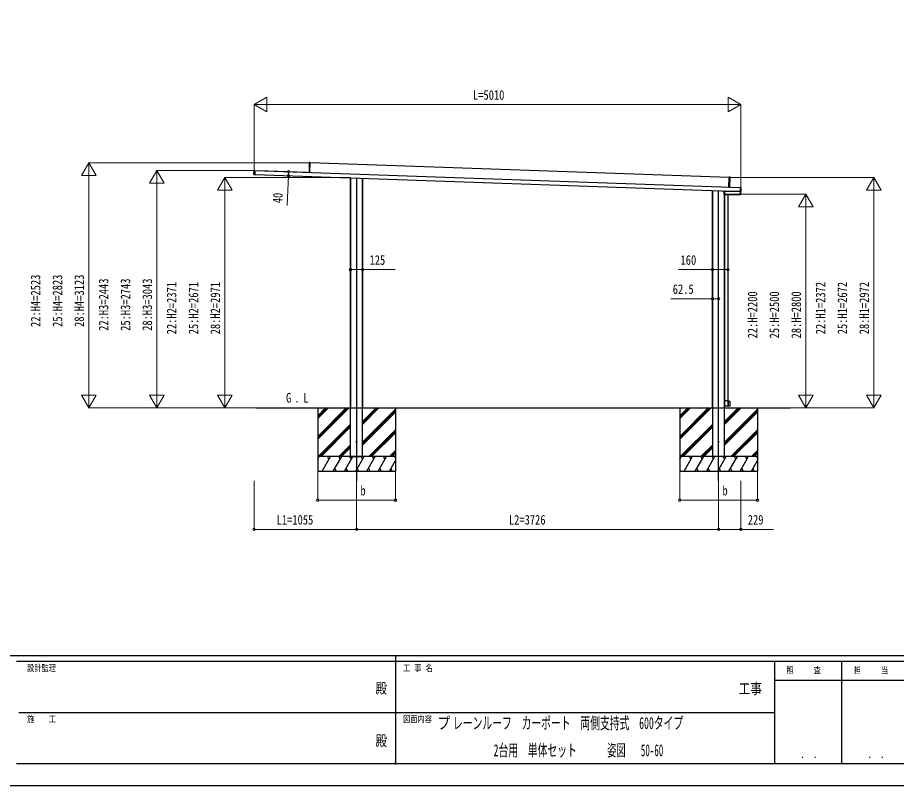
# Model space of a CAD drawing. Units: millimetres, scale not verified. Extents: x -12615 to 12615, y -8910 to 8910.
# Drawn here: x -3904 to 5141, y -8910 to -1008 of the extents above; entities that cross this region are included whole.
import ezdxf
from ezdxf.enums import TextEntityAlignment as Align

# ---------------------------------------------------------------- set-up
doc = ezdxf.new("R2010")
doc.units = ezdxf.units.MM
doc.header["$LTSCALE"] = 30
doc.header["$PDMODE"] = 32
doc.header["$PDSIZE"] = 15
for name, color, linetype in [('0-2_USER1', 3, 'Continuous'), ('0-3_YKK_11', 7, 'Continuous'), ('0-4_YKK_11E', 7, 'Continuous'), ('0-5_YKK_12', 2, 'Continuous'), ('0-6_YKK_A1', 4, 'Continuous'), ('0-8_YKK_ZWAK', 7, 'Continuous')]:
    doc.layers.add(name, color=color, linetype=linetype)
doc.layers.add('0-7_YKK_D', color=6, linetype='Continuous', lineweight=18)
doc.styles.add('ＭＳ ゴシック', font='')
doc.styles.get('ＭＳ ゴシック').set_extended_font_data('MS Gothic')

msp = doc.modelspace()

# ---------------------------------------------------------------- linework, layer by layer
at = {"layer": '0-3_YKK_11'}
for p, q in [((3421.2, -2652.98), (-892.38, -2502.35)), ((-1462.92, -2622.51), (3531.74, -2796.93)), ((-1461.52, -2582.53), (3533.13, -2756.95)), ((-926.85, -2601.2), (-926.82, -2600.5)), ((-926.82, -2600.5), (-926.8, -2600)), ((-926.8, -2600), (-902.12, -2600.87)), ((-902.32, -2600.86), (-901.8, -2600.38)), ((-901.8, -2600.38), (-901.52, -2592.37)), ((-895.85, -2601.59), (-895.84, -2601.56)), ((-477.44, -2656.92), (-477.44, -5025)), ((-475.84, -5525), (-475.84, -2656.98)), ((-354.04, -5525), (-354.04, -2661.23)), ((-353.64, -2661.25), (-353.64, -5025)), ((3423.71, -2752.97), (3427.27, -2651.03)), ((3248.36, -2787.03), (3248.36, -5025)), ((3249.56, -5025), (3249.56, -2787.07)), ((3249.96, -5525), (3249.96, -2787.09)), ((3369.76, -2827.26), (3369.76, -2793.78)), ((3370.06, -2793.48), (3370.44, -2793.49)), ((3370.26, -2791.29), (3370.26, -2793.28)), ((3370.45, -2793.49), (3533.25, -2799.18)), ((3531.69, -2798.31), (3531.69, -2798.31)), ((3531.69, -2798.31), (3532.89, -2798.36)), ((3532.89, -2798.36), (3532.89, -2798.36)), ((3533.19, -2798.37), (3533.16, -2799.16)), ((3533.18, -2755.56), (3533.18, -2755.56)), ((3533.18, -2755.56), (3534.38, -2755.6)), ((3533.49, -2798.49), (3539.18, -2798.69)), ((3534.97, -2827.27), (3535.94, -2799.57)), ((3534.99, -2755.51), (3540.68, -2755.71)), ((3541.16, -2756.23), (3539.7, -2798.21)), ((3534.67, -2827.56), (3370.06, -2827.56)), ((3371.76, -5525), (3371.76, -2827.56)), ((3372.16, -2828), (3372.16, -4950.5)), ((3405.88, -2827.56), (3405.76, -2827.8)), ((3405.76, -2828), (3405.76, -2827.8)), ((3373.03, -4950.5), (3373.23, -4950.5)), ((3411.28, -4960.35), (3410.97, -4960.05)), ((-476.54, -5025), (-476.24, -5025)), ((3249.26, -5025), (3249.56, -5025)), ((3409.66, -5004.7), (3409.66, -4981.7)), ((3409.66, -5004.7), (3409.96, -5005)), ((3410.97, -5003.35), (3411.27, -5003.05))]:
    msp.add_line(p, q, dxfattribs=at)
for points in [[(-895.87, -2602.29), (-895.84, -2601.56), (-892.3, -2500.15), (-892.28, -2499.65), (-898.29, -2499.81), (-901.52, -2592.37)], [(-1425.74, -2583.78), (-1425.73, -2583.48), (-1425.71, -2582.88), (-1425.7, -2582.58), (-930.8, -2599.87), (-930.81, -2600.16), (-930.83, -2600.76), (-930.84, -2601.06)], [(-475.84, -5025), (-475.94, -5025), (-476.24, -5025), (-476.24, -2656.96)], [(-352.44, -2661.29), (-352.44, -5025), (-352.74, -5025), (-353.34, -5025), (-353.64, -5025), (-353.94, -5025), (-354.04, -5025)], [(3417.71, -2752.92), (3417.72, -2752.42), (3421.28, -2650.48), (3421.3, -2649.98), (3434.95, -2651.3)], [(3533.18, -2755.56), (3533.17, -2755.91), (3533.15, -2756.41), (3531.72, -2797.47), (3531.7, -2797.96), (3531.69, -2798.31)], [(3533.08, -2798.36), (3533.05, -2799.17), (3535.27, -2799.25), (3535.65, -2799.26)], [(3371.76, -4950.5), (3372.16, -4950.5), (3372.46, -4950.5), (3373.03, -4950.5), (3372.73, -4950.8), (3372.46, -4981.7), (3372.66, -5005), (3373.16, -5005), (3408.36, -5005), (3409.96, -5005), (3410.46, -5005), (3410.96, -5005), (3411.16, -4981.7), (3410.89, -4950.5), (3410.39, -4950.5), (3409.96, -4950.5), (3408.36, -4950.5), (3408.36, -2828), (3407.86, -2828), (3372.46, -2828), (3372.16, -2828), (3371.76, -2828)], [(3379.13, -2827.56), (3379.26, -2827.8), (3379.26, -2828)], [(3373.23, -4950.5), (3408.66, -4950.5), (3408.66, -4981.7), (3408.66, -5004.7), (3408.36, -5005)], [(3409.66, -4981.7), (3409.66, -4950.8), (3409.96, -4950.5)], [(3411.27, -5003.05), (3431.16, -5002.7), (3431.16, -4960.7), (3411.27, -4960.35)], [(-477.44, -5025), (-477.14, -5025), (-476.54, -5025)], [(3248.36, -5025), (3248.66, -5025), (3249.26, -5025)], [(3249.96, -5025), (3249.86, -5025), (3249.56, -5025)]]:
    msp.add_lwpolyline(points, dxfattribs=at)
msp.add_lwpolyline([(-1461.49, -2581.53), (-1462.95, -2623.51), (-1462.97, -2624.01), (-1470.95, -2623.24), (-1469.48, -2581.24), (-1461.47, -2581.03)], close=True, dxfattribs=at)
for centre, radius, start, end in [((3532.87, -2802.06), 3.71, 81.82188, 89.76035), ((3534.62, -2751.6), 4.01, 266.55184, 273.90119)]:
    msp.add_arc(centre, radius, start, end, dxfattribs=at)
for centre, major_axis, ratio, start_param, end_param in [((3370.06, -2793.78), (-0.3, 0.01), 0.998133, 4.7490956, 6.3180268), ((3370.06, -2793.28), (-0.2, 0.007), 0.998133, 1.607503, 3.1764341), ((3533.5, -2798.19), (-0.01, -0.3), 0.998135, 5.4691958, 6.2831853), ((3534.98, -2755.81), (-0.01, -0.3), 0.998135, 3.1415927, 3.9545103), ((3535.64, -2799.56), (0.3, -0.01), 0.998135, 0, 1.5707963), ((3539.2, -2798.19), (0.342, -0.367), 0.99628, 5.4996506, 7.06672), ((3540.66, -2756.21), (0.367, 0.342), 0.99628, 5.4996506, 7.06672), ((3370.06, -2827.26), (0.213, 0.213), 0.99628, 2.358058, 3.9251274), ((3534.67, -2827.26), (-0.209, 0.217), 0.996405, 2.3754474, 3.9077379)]:
    msp.add_ellipse(centre, major_axis=major_axis, ratio=ratio, start_param=start_param, end_param=end_param, dxfattribs=at)
at = {"layer": '0-4_YKK_11E'}
for p, q in [((-892.3, -2500.15), (-897.84, -2500.29)), ((-1470.46, -2622.79), (-1462.95, -2623.51)), ((-1461.49, -2581.53), (-1469.03, -2581.73)), ((-926.82, -2600.5), (-895.85, -2601.59)), ((-902.12, -2600.87), (-901.91, -2600.75)), ((3426.8, -2651.01), (3421.28, -2650.48)), ((3369.76, -2793.78), (3370.14, -2793.79)), ((3370.44, -2793.49), (3370.14, -2793.79)), ((3370.14, -2793.79), (3370.45, -2793.49)), ((3370.61, -2791.3), (3370.61, -2793.29)), ((3417.72, -2752.42), (3423.24, -2752.95)), ((3531.69, -2798.31), (3532.89, -2798.36)), ((3531.72, -2797.47), (3538.76, -2797.71)), ((3533.06, -2798.97), (3532.76, -2798.96)), ((3540.19, -2756.66), (3533.15, -2756.41)), ((3534.38, -2755.6), (3533.18, -2755.56)), ((3533.49, -2798.41), (3533.49, -2798.49)), ((3534.38, -2755.6), (3534.38, -2755.6)), ((3534.98, -2755.59), (3534.99, -2755.51)), ((3538.76, -2797.71), (3540.19, -2756.66))]:
    msp.add_line(p, q, dxfattribs=at)
for points in [[(-901.52, -2592.37), (-901.05, -2592.38), (-897.84, -2500.29), (-898.31, -2500.28)], [(-1470.93, -2622.77), (-1470.46, -2622.79), (-1469.03, -2581.73), (-1469.5, -2581.71)], [(-901.8, -2600.38), (-901.33, -2600.39), (-901.05, -2592.38)], [(3434.95, -2651.3), (3426.8, -2651.01), (3423.24, -2752.95), (3423.71, -2752.97)], [(3370.14, -2793.79), (3370.14, -2826.88), (3369.76, -2827.26)], [(3370.14, -2793.79), (3370.44, -2793.79), (3370.45, -2793.49)], [(3370.44, -2793.49), (3370.45, -2793.49), (3370.14, -2793.79)], [(3370.26, -2793.28), (3370.61, -2793.29), (3370.91, -2793.29), (3370.91, -2791.31)], [(3370.61, -2793.3), (3370.91, -2793.31), (3532.76, -2798.96), (3532.78, -2798.35)], [(3539.18, -2798.69), (3538.74, -2798.21), (3531.7, -2797.96)], [(3540.68, -2755.71), (3540.21, -2756.16), (3540.19, -2756.66), (3540.69, -2756.67), (3540.21, -2756.16), (3533.17, -2755.91)], [(3533.4, -2798.4), (3533.43, -2798.41), (3533.49, -2798.41)], [(3535.94, -2799.57), (3535.56, -2799.56), (3535.26, -2799.55), (3535.27, -2799.25), (3535.56, -2799.56), (3534.6, -2826.89), (3534.97, -2827.27)], [(3534.88, -2755.6), (3534.92, -2755.59), (3534.98, -2755.59)], [(3539.7, -2798.21), (3539.25, -2797.73), (3540.69, -2756.67), (3541.16, -2756.23)], [(3370.06, -2827.56), (3370.44, -2827.18), (3534.3, -2827.18), (3534.3, -2826.88), (3534.6, -2826.89), (3534.3, -2827.18), (3534.67, -2827.56)], [(3382.26, -2828), (3382.26, -2827.8), (3379.26, -2827.8)], [(3402.76, -2827.56), (3402.76, -2827.8), (3382.26, -2827.8), (3382.26, -2827.56)], [(3405.76, -2827.8), (3402.76, -2827.8), (3402.76, -2828)]]:
    msp.add_lwpolyline(points, dxfattribs=at)
for points in [[(3535.26, -2799.55), (3370.44, -2793.79), (3370.44, -2826.88), (3370.44, -2827.18), (3370.14, -2826.88), (3370.44, -2826.88), (3534.3, -2826.88)], [(3539.25, -2797.73), (3538.76, -2797.71), (3538.74, -2798.21)]]:
    msp.add_lwpolyline(points, close=True, dxfattribs=at)
for centre, radius, start, end in [((-895.78, -2500.11), 2.07, 171.06854, 184.93146), ((-1468.42, -2623.11), 2.07, 171.06854, 184.93146), ((-1466.97, -2581.55), 2.07, 171.06854, 184.93146), ((-902.31, -2600.09), 0.765, 269.05171, 301.0406), ((-899.24, -2585.6), 15.54, 259.3054, 261.87346), ((-901.6, -2602.57), 1.85, 83.82294, 99.58333), ((-904.57, -2600.51), 3.17, 351.51431, 355.97407), ((-902.33, -2600.36), 1, 337.89786, 358), ((3424.76, -2650.69), 2.07, 351.06854, 4.93146)]:
    msp.add_arc(centre, radius, start, end, dxfattribs=at)
for centre, major_axis, ratio, start_param, end_param in [((-908.92, -2601.13), (13.07, -0.46), 0.038227, 0, 0.962078), ((-908.9, -2601.13), (13.07, -0.46), 0.061163, 0.0374041, 0.962078), ((3370.14, -2793.29), (0, 0.5), 0.061125, 3.1027435, 3.1394501), ((3370.44, -2793.29), (0.007, 0.2), 0.854479, 3.1782993, 4.712389), ((3370.44, -2793.29), (0.47, -0.016), 0.425228, 4.7490956, 6.2831853), ((3370.44, -2793.29), (-0.011, 0.2), 0.151815, 3.0913179, 3.1280246), ((3370.41, -2793.29), (0.201, -0.007), 0.992577, 6.2831853, 6.3180268), ((3370.41, -2793.29), (-0.501, 0.017), 0.998133, 3.1415927, 3.1764341), ((3423.21, -2752.95), (-0.013, 0.504), 0.060033, 4.3753319, 4.7012916), ((3533.26, -2798.98), (0.5, -0.017), 0.4, 3.1415927, 4.712389), ((3532.89, -2798.39), (0.6, -0.021), 0.061163, 6.2831853, 7.8539816), ((3534.38, -2755.57), (0.6, -0.021), 0.061163, 4.712389, 6.2831853)]:
    msp.add_ellipse(centre, major_axis=major_axis, ratio=ratio, start_param=start_param, end_param=end_param, dxfattribs=at)
at = {"layer": '0-5_YKK_12'}
for p, q in [((-414.94, -2656.2), (-414.94, -5775)), ((3310.86, -5775), (3310.86, -2786.01))]:
    msp.add_line(p, q, dxfattribs=at)
at = {"layer": '0-6_YKK_A1'}
for p, q in [((-1452.43, -5025), (4045.98, -5025)), ((-814.94, -5025), (-814.94, -5675)), ((-814.94, -5318.98), (-520.96, -5025)), ((-814.94, -5333.12), (-506.82, -5025)), ((-814.94, -5347.26), (-492.68, -5025)), ((-814.94, -5106.85), (-733.1, -5025)), ((-814.94, -5120.99), (-718.95, -5025)), ((-814.94, -5135.13), (-704.81, -5025)), ((-354.04, -5194.73), (-184.31, -5025)), ((-354.04, -5180.59), (-198.45, -5025)), ((-354.04, -5166.45), (-212.59, -5025)), ((-354.04, -5378.58), (-14.94, -5039.48)), ((-354.04, -5392.72), (-14.94, -5053.62)), ((-14.94, -5025), (-14.94, -5675)), ((2910.86, -5025), (2910.86, -5675)), ((2910.86, -5318.98), (3204.84, -5025)), ((2910.86, -5333.12), (3218.98, -5025)), ((2910.86, -5347.26), (3233.12, -5025)), ((2910.86, -5106.85), (2992.7, -5025)), ((2910.86, -5120.99), (3006.85, -5025)), ((2910.86, -5135.13), (3020.99, -5025)), ((3371.76, -5194.73), (3541.49, -5025)), ((3371.76, -5180.59), (3527.35, -5025)), ((3371.76, -5166.45), (3513.21, -5025)), ((3371.76, -5378.58), (3710.86, -5039.48)), ((3371.76, -5392.72), (3710.86, -5053.62)), ((3710.86, -5025), (3710.86, -5675)), ((-354.04, -5406.86), (-14.94, -5067.76)), ((3371.76, -5406.86), (3710.86, -5067.76)), ((-808.83, -5525), (-475.84, -5192.01)), ((-794.69, -5525), (-475.84, -5206.15)), ((-780.55, -5525), (-475.84, -5220.3)), ((2916.97, -5525), (3249.96, -5192.01)), ((2931.11, -5525), (3249.96, -5206.15)), ((2945.25, -5525), (3249.96, -5220.3)), ((-288.33, -5525), (-14.94, -5251.61)), ((-274.19, -5525), (-14.94, -5265.75)), ((-260.05, -5525), (-14.94, -5279.9)), ((3437.47, -5525), (3710.86, -5251.61)), ((3451.61, -5525), (3710.86, -5265.75)), ((3465.75, -5525), (3710.86, -5279.9)), ((-596.7, -5525), (-475.84, -5404.14)), ((-582.56, -5525), (-475.84, -5418.28)), ((3129.1, -5525), (3249.96, -5404.14)), ((3143.24, -5525), (3249.96, -5418.28)), ((-568.41, -5525), (-475.84, -5432.43)), ((-76.2, -5525), (-14.94, -5463.74)), ((-62.06, -5525), (-14.94, -5477.88)), ((-47.92, -5525), (-14.94, -5492.03)), ((3157.39, -5525), (3249.96, -5432.43)), ((3649.6, -5525), (3710.86, -5463.74)), ((3663.74, -5525), (3710.86, -5477.88)), ((3677.88, -5525), (3710.86, -5492.03)), ((-14.94, -5525), (-814.94, -5525)), ((-814.94, -5553.94), (-798.23, -5525)), ((-813.23, -5550.98), (-814.94, -5548.02)), ((-770.4, -5675), (-683.79, -5525)), ((-698.79, -5550.98), (-713.8, -5525)), ((-654.92, -5675), (-568.32, -5525)), ((-583.32, -5550.98), (-598.32, -5525)), ((-539.45, -5675), (-452.85, -5525)), ((-467.85, -5550.98), (-482.85, -5525)), ((-475.84, -5525), (-354.04, -5525)), ((-423.98, -5675), (-337.38, -5525)), ((-352.38, -5550.98), (-367.38, -5525)), ((-308.51, -5675), (-221.91, -5525)), ((-236.91, -5550.98), (-251.91, -5525)), ((-193.04, -5675), (-106.44, -5525)), ((-121.44, -5550.98), (-136.44, -5525)), ((-77.57, -5675), (-14.94, -5566.52)), ((-14.94, -5535.45), (-20.97, -5525)), ((3710.86, -5525), (2910.86, -5525)), ((2910.86, -5553.94), (2927.57, -5525)), ((2912.57, -5550.98), (2910.86, -5548.02)), ((2955.4, -5675), (3042.01, -5525)), ((3027.01, -5550.98), (3012, -5525)), ((3070.88, -5675), (3157.48, -5525)), ((3142.48, -5550.98), (3127.48, -5525)), ((3186.35, -5675), (3272.95, -5525)), ((3257.95, -5550.98), (3242.95, -5525)), ((3301.82, -5675), (3388.42, -5525)), ((3373.42, -5550.98), (3358.42, -5525)), ((3417.29, -5675), (3503.89, -5525)), ((3488.89, -5550.98), (3473.89, -5525)), ((3532.76, -5675), (3619.36, -5525)), ((3604.36, -5550.98), (3589.36, -5525)), ((3648.23, -5675), (3710.86, -5566.52)), ((3710.86, -5535.45), (3704.83, -5525)), ((-814.94, -5675), (-14.94, -5675)), ((-639.93, -5649.02), (-624.93, -5675)), ((-524.45, -5649.02), (-509.45, -5675)), ((-408.98, -5649.02), (-393.99, -5675)), ((-293.51, -5649.02), (-278.52, -5675)), ((-178.04, -5649.02), (-163.05, -5675)), ((-62.57, -5649.02), (-47.58, -5675)), ((2910.86, -5675), (3710.86, -5675)), ((3085.87, -5649.02), (3100.87, -5675)), ((3201.35, -5649.02), (3216.35, -5675)), ((3316.82, -5649.02), (3331.81, -5675)), ((3432.29, -5649.02), (3447.28, -5675)), ((3547.76, -5649.02), (3562.75, -5675)), ((3663.23, -5649.02), (3678.22, -5675))]:
    msp.add_line(p, q, dxfattribs=at)
for centre in [(-414.94, -5375), (3310.86, -5375)]:
    msp.add_circle(centre, 5, dxfattribs=at)
at = {"layer": '0-7_YKK_D'}
for p, q in [((-1469.9, -1903.87), (-1339.99, -1828.87)), ((-1339.99, -1978.87), (-1339.99, -1828.87)), ((3540.11, -1903.87), (3410.21, -1828.87)), ((3410.21, -1828.87), (3410.21, -1978.87)), ((-1469.9, -2620.78), (-1469.9, -1902.87)), ((-1469.9, -1903.87), (-1339.99, -1978.87)), ((-1469.9, -1903.87), (-1210.09, -1903.87)), ((-1319.9, -1903.87), (3390.11, -1903.87)), ((3540.11, -1903.87), (3280.31, -1903.87)), ((3540.11, -1903.87), (3410.21, -1978.87)), ((3540.11, -2756.68), (3540.11, -1902.87)), ((-3169.9, -2502.24), (-3244.9, -2632.15)), ((-896.37, -2502.24), (-3170.9, -2502.24)), ((-3169.9, -2502.24), (-3094.9, -2632.15)), ((-3169.9, -2502.24), (-3169.9, -2762.05)), ((-2469.9, -2582.31), (-2544.9, -2712.21)), ((-1469.02, -2582.31), (-2470.9, -2582.31)), ((-2469.9, -2582.31), (-2394.9, -2712.21)), ((-2469.9, -2582.31), (-2469.9, -2842.11)), ((-3244.9, -2632.15), (-3094.9, -2632.15)), ((-3169.9, -2652.24), (-3169.9, -4875)), ((-2544.9, -2712.21), (-2394.9, -2712.21)), ((-1769.9, -2653.97), (-1844.9, -2783.88)), ((-476.84, -2653.97), (-1770.9, -2653.97)), ((-1769.9, -2653.97), (-1694.9, -2783.88)), ((-1769.9, -2653.97), (-1769.9, -2913.78)), ((3425.19, -2653.08), (4909.36, -2653.08)), ((4908.36, -2653.08), (4833.36, -2782.99)), ((4908.36, -2653.08), (4983.36, -2782.99)), ((4908.36, -2653.08), (4908.36, -2912.89)), ((-2469.9, -2732.31), (-2469.9, -4875)), ((-1844.9, -2783.88), (-1694.9, -2783.88)), ((4833.36, -2782.99), (4983.36, -2782.99)), ((4908.36, -2803.08), (4908.36, -4875)), ((-1769.9, -2803.97), (-1769.9, -4875)), ((3533.26, -2825), (4209.36, -2825)), ((4208.36, -2825), (4133.36, -2954.9)), ((4208.36, -2825), (4283.36, -2954.9)), ((4208.36, -2825), (4208.36, -3084.81)), ((4133.36, -2954.9), (4283.36, -2954.9)), ((4208.36, -4875), (4208.36, -2975)), ((3248.36, -3919.26), (3248.36, -3900.99)), ((3310.86, -3919.26), (3310.86, -3900.99)), ((-3169.9, -5025), (-3169.9, -4765.19)), ((-2469.9, -5025), (-2469.9, -4765.19)), ((-1769.9, -5025), (-1769.9, -4765.19)), ((4208.36, -5025), (4208.36, -4765.19)), ((4908.36, -5025), (4908.36, -4765.19)), ((-3169.9, -5025), (-3244.9, -4895.1)), ((-3094.9, -4895.1), (-3244.9, -4895.1)), ((-3169.9, -5025), (-3094.9, -4895.1)), ((-2469.9, -5025), (-2544.9, -4895.1)), ((-2394.9, -4895.1), (-2544.9, -4895.1)), ((-2469.9, -5025), (-2394.9, -4895.1)), ((-1769.9, -5025), (-1844.9, -4895.1)), ((-1694.9, -4895.1), (-1844.9, -4895.1)), ((-1769.9, -5025), (-1694.9, -4895.1)), ((4208.36, -5025), (4133.36, -4895.1)), ((4283.36, -4895.1), (4133.36, -4895.1)), ((4208.36, -5025), (4283.36, -4895.1)), ((4908.36, -5025), (4833.36, -4895.1)), ((4983.36, -4895.1), (4833.36, -4895.1)), ((4908.36, -5025), (4983.36, -4895.1)), ((-1486.77, -5025), (-3170.9, -5025)), ((-1486.77, -5025), (-2470.9, -5025)), ((-1453.43, -5025), (-1770.9, -5025)), ((3743.56, -5025), (4209.36, -5025)), ((3743.56, -5025), (4909.36, -5025)), ((-814.94, -5676), (-814.94, -5976)), ((-14.94, -5676), (-14.94, -5976)), ((2910.86, -5676), (2910.86, -5976)), ((3710.86, -5676), (3710.86, -5976)), ((-1469.9, -5775.5), (-1469.9, -6276)), ((-414.94, -5776), (-414.94, -6276)), ((-414.94, -5776.5), (-414.94, -6276)), ((3310.86, -5776), (3310.86, -6276)), ((3310.86, -5776), (3310.86, -6276)), ((3540.11, -5776), (3540.11, -6276)), ((-814.94, -5975), (-14.94, -5975)), ((2910.86, -5975), (3710.86, -5975)), ((-1469.9, -6275), (-414.94, -6275)), ((-414.94, -6275), (3310.86, -6275))]:
    msp.add_line(p, q, dxfattribs=at)
for points in [[(-1113.87, -2594.67), (-1115.78, -2634.63), (-1130.55, -2943.48)], [(-477.44, -3601.99), (-352.44, -3601.99), (-16.64, -3601.99)], [(3408.36, -3601.99), (3248.36, -3601.99), (2898.96, -3601.99)], [(3310.86, -3901.99), (3248.36, -3901.99), (2818.96, -3901.99)], [(3310.86, -6275), (3540.11, -6275), (3875.91, -6275)]]:
    msp.add_lwpolyline(points, dxfattribs=at)
for centre in [(-1115.78, -2634.63), (-1113.87, -2594.67), (-477.44, -3601.99), (-352.44, -3601.99), (3248.36, -3601.99), (3408.36, -3601.99), (3248.36, -3901.99), (3310.86, -3901.99), (-814.94, -5975), (-14.94, -5975), (2910.86, -5975), (3710.86, -5975), (-1469.9, -6275), (-414.94, -6275), (-414.94, -6275), (3310.86, -6275), (3310.86, -6275), (3540.11, -6275)]:
    msp.add_circle(centre, 12.75, dxfattribs=at)
at = {"layer": '0-8_YKK_ZWAK'}
for p, q in [((11685.06, -7575), (-11714.94, -7575)), ((-14.94, -7575), (-14.94, -8685)), ((-14.94, -7635), (-3914.94, -7635)), ((3885.06, -7635), (-14.94, -7635)), ((4575.06, -7635), (4575.06, -8685)), ((5955.06, -7830), (3885.06, -7830)), ((-3892.44, -8160), (-14.94, -8160)), ((-14.94, -8160), (3885.06, -8160)), ((-3914.94, -8685), (-14.94, -8685)), ((-14.94, -8685), (3885.06, -8685)), ((3885.06, -8685), (5955.06, -8685))]:
    msp.add_line(p, q, dxfattribs=at)
msp.add_lwpolyline([(-12615, -8910), (12615, -8910), (12615, 8910), (-12615, 8910)], close=True, dxfattribs=at)
msp.add_lwpolyline([(5955.06, -7635), (3885.06, -7635), (3885.06, -8685)], dxfattribs=at)
msp.add_point((-14.94, -8685), dxfattribs=at)

# ---------------------------------------------------------------- texts
at = {"layer": '0-2_USER1', "style": 'ＭＳ ゴシック'}
for s, height, width, p in [('G', 98.97, 0.8, (-1141.06, -4999.69)), ('L', 98.97, 0.8, (-963.74, -4999.69)), ('.', 98.97, 0.8, (-1054.66, -4999.69)), ('プ', 123.2, 0.8, (416.34, -8366.5)), ('レーンルーフ\u3000カーポート\u3000両側支持式\u3000600タイプ', 123.2, 0.6, (577.62, -8366.5)), ('2台用\u3000単体セット\u3000', 123.2, 0.6, (995.16, -8646.5)), ('姿図', 123.2, 0.55, (2164.44, -8646.5)), ('50-60', 123.2, 0.55, (2511.19, -8646.5))]:
    msp.add_text(s, height=height, dxfattribs=dict(at, width=width)).set_placement(p, align=Align.BOTTOM_LEFT)
at = {"layer": '0-7_YKK_D', "style": 'ＭＳ ゴシック', "width": 0.8}
for s, p in [('L=5010', (783.11, -1883.87)), ('125', (-281.44, -3581.99)), ('160', (2918.96, -3581.99)), ('62.5', (2838.96, -3881.99)), ('b', (-375.09, -5955)), ('b', (3350.71, -5955)), ('L1=1055', (-1237.62, -6255)), ('L2=3726', (1152.76, -6255)), ('229', (3611.11, -6255))]:
    msp.add_text(s, height=98.97, dxfattribs=at).set_placement(p, align=Align.BOTTOM_LEFT)
for s, rotation, p in [('40', 87.262, (-1149.57, -2922.55)), ('22:H4=2523', 90, (-3639.9, -4192.02)), ('25:H4=2823', 90, (-3414.9, -4192.02)), ('28:H4=3123', 90, (-3189.9, -4192.02)), ('22:H3=2443', 90, (-2939.9, -4232.05)), ('25:H3=2743', 90, (-2714.9, -4232.05)), ('28:H3=3043', 90, (-2489.9, -4232.05)), ('22:H2=2371', 90, (-2239.9, -4267.89)), ('25:H2=2671', 90, (-2014.9, -4267.89)), ('28:H2=2971', 90, (-1789.9, -4267.89)), ('22:H1=2372', 90, (4438.36, -4267.44)), ('25:H1=2672', 90, (4663.36, -4267.44)), ('28:H1=2972', 90, (4888.36, -4267.44)), ('22:H=2200', 90, (3738.36, -4310.2)), ('25:H=2500', 90, (3963.36, -4310.2)), ('28:H=2800', 90, (4188.36, -4310.2))]:
    msp.add_text(s, height=98.97, rotation=rotation, dxfattribs=at).set_placement(p, align=Align.BOTTOM_LEFT)
at = {"layer": '0-8_YKK_ZWAK', "style": 'ＭＳ ゴシック', "width": 0.8}
for s, height, p in [('設計監理', 65.98, (-3804.94, -7755)), ('工 事 名', 65.98, (63.81, -7755)), ('照     査', 65.98, (4009.26, -7777.5)), ('担     当', 65.98, (4701.66, -7777.5)), ('殿', 110, (-221, -7997.5)), ('工事', 110, (3517, -8002.4)), ('施\u3000\u3000工', 65.98, (-3804.94, -8280)), ('図面内容', 65.98, (63.81, -8280)), ('殿', 110, (-221, -8537.5)), ('． ．', 77.75, (4155, -8653.06)), ('． ．', 77.75, (4845, -8653.06))]:
    msp.add_text(s, height=height, dxfattribs=at).set_placement(p, align=Align.BOTTOM_LEFT)

doc.saveas('drawing.dxf')
